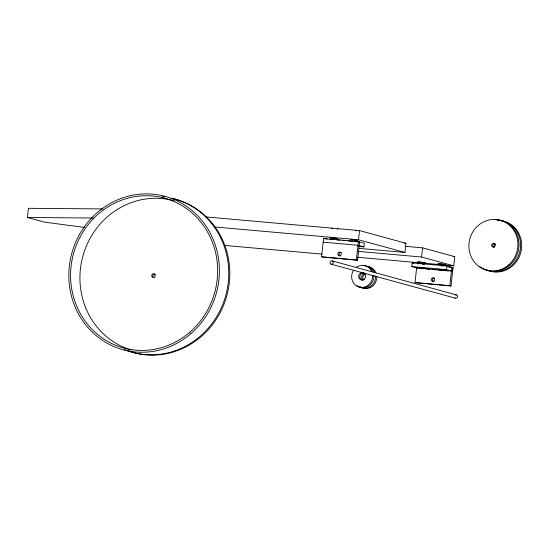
<?xml version="1.0" encoding="UTF-8"?>
<svg xmlns="http://www.w3.org/2000/svg" width="549" height="549" viewBox="0 0 549 549"><rect width="100%" height="100%" fill="white"/><g stroke="black" fill="none" stroke-linecap="round" stroke-linejoin="round"><path stroke-width="0.82" d="M84.402 227.423L44.483 222.132L27.45 217.473L28.445 208.297L103.02 208.929M354.476 241.471L359.568 241.931L357.577 260.281L321.597 256.857L323.594 238.506L358.38 241.601L364.323 243.228L363.925 246.899L358.833 246.446M357.577 260.281L356.39 259.952L358.38 241.601M359.526 230.587L405.965 243.296L404.97 252.471L358.531 239.762L359.526 230.587L205.333 216.862M417.816 268.228L411.784 266.574L412.182 262.902L446.975 265.997L453 267.658L451.01 286.008L415.03 282.584L416.629 267.905L451.415 271M422.6 247.846L454.757 256.644L453.755 265.826L421.598 257.021L422.6 247.846L405.615 246.336M452.602 271.323L446.57 269.669L446.975 265.997M451.01 286.008L449.823 285.679L451.813 267.329L448.423 267.027M452.513 271.295L452.911 267.624M329.99 239.652L331.61 239.638M417.659 263.794L419.278 263.781M331.212 228.59L332.872 228.638M27.45 217.473L93.447 218.028M404.27 243.145L405.965 243.296M214.563 226.943L358.531 239.762M327.328 239.055L323.594 238.506M329.874 239.282L334.115 239.659M336.661 239.886L340.051 240.188M342.597 240.414L345.994 240.716M348.54 240.942L352.781 241.32M323.189 242.178L357.982 245.273L363.925 246.899M453.049 256.493L454.757 256.644M359.121 248.388L404.97 252.471M357.921 251.353L421.598 257.021M224.596 245.424L321.714 254.07M338.754 255.587L340.455 255.738M357.495 257.255L453.755 265.826M450.365 267.397L453 267.658M321.597 256.857L356.39 259.952M411.784 266.574L446.57 269.669M419.422 268.344L422.812 268.646M425.358 268.873L429.599 269.257M432.145 269.484L436.393 269.861M438.088 270.012L441.485 270.314M444.031 270.54L448.272 270.918M415.03 282.584L449.823 285.679M440.463 265.661L443.269 265.977M354.695 241.718L355.608 241.834M422.037 264.048L424.377 264.392M355.821 230.697L356.72 230.813M337.326 229.146L337.923 229.256M412.182 262.902L413.665 263.307M332.269 260.926A1.716 1.62 -74.7 0 1 332.68 263.849A1.716 1.62 -74.7 0 1 330.059 262.841A1.716 1.62 -74.7 0 1 332.269 260.926L456.404 294.909M331.074 264.151L455.21 298.128M131.17 350.015A77.656 73.223 -74.7 0 1 127.231 348.69M126.462 348.402A77.656 73.223 -74.7 0 1 83.901 252.732A77.656 73.223 -74.7 0 1 174.136 200.783M171.302 198.162A79.502 74.966 -74.7 0 1 224.953 298.196A79.502 74.966 -74.7 0 1 124.246 349.507M162.03 196.714A79.502 74.966 -74.7 0 1 164.563 196.988M153.494 277.437A1.846 1.743 -74.7 0 1 155.182 274.191M173.216 198.656A79.502 74.966 -74.7 0 1 226.161 298.073A79.502 74.966 -74.7 0 1 126.901 350.427M455.162 294.964A1.716 1.62 -74.7 0 1 457.427 296.659A1.716 1.62 -74.7 0 1 454.84 297.922M499.988 220.554A25.885 24.41 -74.7 0 1 520.768 252.567A25.885 24.41 -74.7 0 1 486.73 269.882M497.312 220.17A25.885 24.41 -74.7 0 1 519.896 251.456A25.885 24.41 -74.7 0 1 485.652 269.586M494.512 246.734A1.846 1.743 -74.7 0 1 495.418 244.284M494.292 247.345A1.846 1.743 -74.7 0 1 492.796 245.115A1.846 1.743 -74.7 0 1 495.136 243.777M495.692 219.73A25.885 24.41 -74.7 0 1 517.577 253.46A25.885 24.41 -74.7 0 1 479.901 266.677M362.038 280.155A3.699 3.486 -74.7 0 1 360.062 275.44A3.699 3.486 -74.7 0 1 364.605 273.23M356.15 267.48A11.097 10.458 -74.7 0 1 371.769 271.666M372.599 275.124A11.097 10.458 -74.7 0 1 359.252 287.079A11.097 10.458 -74.7 0 1 353.693 270.06M363.143 265.654A11.097 10.458 -74.7 0 1 372.956 271.988M373.794 275.454A11.097 10.458 -74.7 0 1 368.427 286.187A11.097 10.458 -74.7 0 1 357.07 285.761M363.019 280.203A3.699 3.486 -74.7 0 1 364.591 273.553M363.548 279.88A3.699 3.486 -74.7 0 1 364.9 274.171M367.487 266.491A11.097 10.458 -74.7 0 1 375.928 272.805M376.758 276.264A11.097 10.458 -74.7 0 1 371.694 286.804A11.097 10.458 -74.7 0 1 360.597 286.969M366.3 266.169A11.097 10.458 -74.7 0 1 374.741 272.482M375.571 275.941A11.097 10.458 -74.7 0 1 370.801 286.283A11.097 10.458 -74.7 0 1 360.007 286.997M433.511 281.644A1.846 1.743 -74.7 0 1 434.348 278.075M340.517 256.019A1.846 1.743 -74.7 0 1 339.021 253.789A1.846 1.743 -74.7 0 1 341.361 252.451M417.871 261.88L425.146 262.697L417.871 261.88M417.315 267.418L424.59 268.228L417.315 267.418M438.068 263.685L445.342 264.494L438.068 263.685M437.642 269.223L444.923 270.039L437.642 269.223M350.447 239.556L357.715 240.38L350.447 239.556M330.217 237.765L337.463 238.595L330.217 237.765M189.858 332.172A77.656 73.223 -74.7 0 0 171.11 200.303A77.656 73.223 -74.7 0 0 71.377 286.743A77.656 73.223 -74.7 0 0 189.858 332.172M190.942 333.579A79.502 74.966 -74.7 0 0 171.755 198.573A79.502 74.966 -74.7 0 0 69.648 287.065A79.502 74.966 -74.7 0 0 190.942 333.579M154.543 277.039A1.846 1.743 -74.7 0 0 154.097 273.896A1.846 1.743 -74.7 0 0 151.723 275.955A1.846 1.743 -74.7 0 0 154.543 277.039M508.662 264.913A25.885 24.41 -74.7 0 0 502.41 220.952A25.885 24.41 -74.7 0 0 469.169 249.768A25.885 24.41 -74.7 0 0 508.662 264.913M494.505 246.618A1.846 1.743 -74.7 0 0 494.059 243.482A1.846 1.743 -74.7 0 0 491.684 245.54A1.846 1.743 -74.7 0 0 494.505 246.618M364.31 279.18A3.699 3.486 -74.7 0 0 363.417 272.901A3.699 3.486 -74.7 0 0 358.669 277.019A3.699 3.486 -74.7 0 0 364.31 279.18M434.053 280.992A1.846 1.743 -74.7 0 0 433.607 277.856A1.846 1.743 -74.7 0 0 431.233 279.915A1.846 1.743 -74.7 0 0 434.053 280.992M340.62 255.264A1.846 1.743 -74.7 0 0 340.174 252.128A1.846 1.743 -74.7 0 0 337.8 254.187A1.846 1.743 -74.7 0 0 340.62 255.264"/></g></svg>
